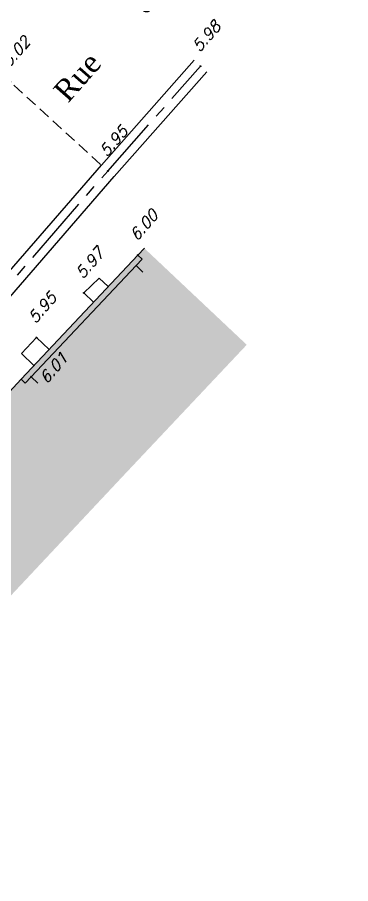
# Model space of a CAD drawing. Header units: metres. Extents: x 1379206 to 1379549, y 5225925 to 5226061.
# Drawn here: x 1379502.91 to 1379510.02, y 5226024.21 to 5226042.7 of the extents above; entities that cross this region are included whole.
import ezdxf

# ---------------------------------------------------------------- set-up
doc = ezdxf.new("R2010")
doc.units = ezdxf.units.M
doc.header["$LTSCALE"] = 2
doc.header["$PDMODE"] = 32
doc.header["$PDSIZE"] = 0.02
doc.linetypes.add('AXES2', pattern=[1.125, 0.75, -0.125, 0.125, -0.125])
doc.linetypes.add('CACHE2', pattern=[0.1875, 0.125, -0.0625])
doc.layers.get('0').update_dxf_attribs({"color": 2})
for name, color, linetype in [('_BORDURE-A', 7, 'Continuous'), ('BA_COMMERC', 7, 'Continuous'), ('BA_SEUIL', 8, 'Continuous'), ('BA_TRAPPE', 7, 'Continuous'), ('BA_VITRINE', 6, 'Continuous'), ('BORD_CC1', 7, 'AXES2'), ('BORD_REVET', 7, 'CACHE2'), ('TopoAlt', 7, 'Continuous'), ('Topojis', 7, 'Continuous'), ('TXT_ROUTE', 7, 'Continuous')]:
    doc.layers.add(name, color=color, linetype=linetype)
doc.styles.get("Standard").update_dxf_attribs({"font": 'romans.shx'})
doc.styles.add('TNR', font='times.ttf', dxfattribs={"width": 0.999})

# ---------------------------------------------------------------- blocks, each defined once
blk = doc.blocks.new('Tcpoint')
at = {"color": 0}
blk.add_point((0, 0), dxfattribs=at)
at = {"layer": 'TopoAlt'}
blk.add_attdef('ALT', (0.2, 0.2), '', height=0.24, dxfattribs=at)

msp = doc.modelspace()

# ---------------------------------------------------------------- hatches: boundary and pattern name
at = {"layer": 'BA_COMMERC'}
msp.add_hatch(color=9, dxfattribs=at).paths.add_polyline_path([(1379507.805, 5226035.712), (1379505.623, 5226037.771), (1379505.486, 5226037.626), (1379502.992, 5226034.977), (1379502.474, 5226034.424), (1379502.211, 5226034.67), (1379502.066, 5226034.331), (1379502.223, 5226034.185), (1379499.452, 5226031.188), (1379499.315, 5226031.315), (1379498.973, 5226031.116), (1379499.146, 5226030.978), (1379499.051, 5226030.857), (1379501.497, 5226028.98), (1379502.61, 5226030.185), (1379502.612, 5226030.184), (1379505.179, 5226032.923), (1379507.669, 5226035.568)])

# ---------------------------------------------------------------- linework, layer by layer
at = {"layer": '_BORDURE-A'}
msp.add_lwpolyline([(1379503.59, 5226035.612), (1379503.319, 5226035.866), (1379503, 5226035.523), (1379503.268, 5226035.27)], dxfattribs=at)
at = {"layer": 'BA_COMMERC'}
for points in [[(1379505.591, 5226037.265), (1379505.446, 5226037.403), (1379505.576, 5226037.541), (1379505.486, 5226037.626), (1379505.623, 5226037.771)], [(1379502.37, 5226034.05), (1379502.223, 5226034.185), (1379502.066, 5226034.331), (1379502.211, 5226034.67), (1379502.474, 5226034.424), (1379502.992, 5226034.977), (1379503.08, 5226034.895), (1379503.207, 5226035.03), (1379503.353, 5226034.893)]]:
    msp.add_lwpolyline(points, dxfattribs=at)
at = {"layer": 'BA_SEUIL', "flags": 128}
msp.add_lwpolyline([(1379502.992, 5226034.977), (1379505.486, 5226037.626)], dxfattribs=at)
at = {"layer": 'BA_TRAPPE'}
msp.add_lwpolyline([(1379504.853, 5226036.953), (1379504.661, 5226037.133), (1379504.331, 5226036.818), (1379504.54, 5226036.621)], dxfattribs=at)
at = {"layer": 'BA_VITRINE', "flags": 128}
msp.add_lwpolyline([(1379503.207, 5226035.03), (1379505.446, 5226037.403)], dxfattribs=at)
at = {"layer": 'BORD_CC1', "linetype": 'Continuous', "flags": 128}
for points in [[(1379490.916, 5226024.463), (1379497.991, 5226032.082), (1379501.525, 5226035.879), (1379504.706, 5226039.546), (1379506.684, 5226041.783)], [(1379491.187, 5226024.211), (1379498.262, 5226031.83), (1379501.796, 5226035.627), (1379504.979, 5226039.302), (1379506.957, 5226041.539)]]:
    msp.add_lwpolyline(points, dxfattribs=at)
at = {"layer": 'BORD_CC1', "flags": 128}
msp.add_lwpolyline([(1379491.052, 5226024.337), (1379498.127, 5226031.956), (1379501.661, 5226035.749), (1379504.84, 5226039.419), (1379506.818, 5226041.657)], dxfattribs=at)
at = {"layer": 'BORD_REVET', "flags": 128}
msp.add_lwpolyline([(1379502.289, 5226041.759), (1379504.696, 5226039.552)], dxfattribs=at)

# ---------------------------------------------------------------- block references
at = {"layer": 'Topojis'}
ref = msp.add_blockref('Tcpoint', (1379506.818, 5226041.657), dxfattribs=dict(at, rotation=49.37911176439373))
ref.add_attrib('ALT', '5.98', (1379506.797, 5226041.939), dxfattribs={"layer": 'TopoAlt', "height": 0.24, "rotation": 49.3791, "oblique": 18})
ref = msp.add_blockref('Tcpoint', (1379502.76, 5226041.327), dxfattribs=dict(at, rotation=49.37911176439373))
ref.add_attrib('ALT', '6.02', (1379502.738, 5226041.609), dxfattribs={"layer": 'TopoAlt', "height": 0.24, "rotation": 49.3791, "oblique": 18})
ref = msp.add_blockref('Tcpoint', (1379504.84, 5226039.419), dxfattribs=dict(at, rotation=49.37911176439373))
ref.add_attrib('ALT', '5.95', (1379504.819, 5226039.701), dxfattribs={"layer": 'TopoAlt', "height": 0.24, "rotation": 49.3791, "oblique": 18})
ref = msp.add_blockref('Tcpoint', (1379505.486, 5226037.626), dxfattribs=dict(at, rotation=49.37911176439373))
ref.add_attrib('ALT', '6.00', (1379505.464, 5226037.908), dxfattribs={"layer": 'TopoAlt', "height": 0.24, "rotation": 49.3791, "oblique": 18})
ref = msp.add_blockref('Tcpoint', (1379504.331, 5226036.818), dxfattribs=dict(at, rotation=49.37911176439373))
ref.add_attrib('ALT', '5.97', (1379504.309, 5226037.1), dxfattribs={"layer": 'TopoAlt', "height": 0.24, "rotation": 49.3791, "oblique": 18})
ref = msp.add_blockref('Tcpoint', (1379503.319, 5226035.866), dxfattribs=dict(at, rotation=49.37911176439373))
ref.add_attrib('ALT', '5.95', (1379503.298, 5226036.148), dxfattribs={"layer": 'TopoAlt', "height": 0.24, "rotation": 49.3791, "oblique": 18})
ref = msp.add_blockref('Tcpoint', (1379503.207, 5226035.03), dxfattribs=dict(at, rotation=49.37911176439373))
ref.add_attrib('ALT', '6.01', (1379503.54, 5226034.862), dxfattribs={"layer": 'TopoAlt', "height": 0.24, "rotation": 49.3791, "oblique": 18})

# ---------------------------------------------------------------- texts
at = {"layer": 'TXT_ROUTE', "style": 'TNR'}
msp.add_text('Rue        des        Gentilshommes', height=0.46, rotation=48.6006, dxfattribs=at).set_placement((1379503.994, 5226040.857))

doc.saveas('drawing.dxf')
